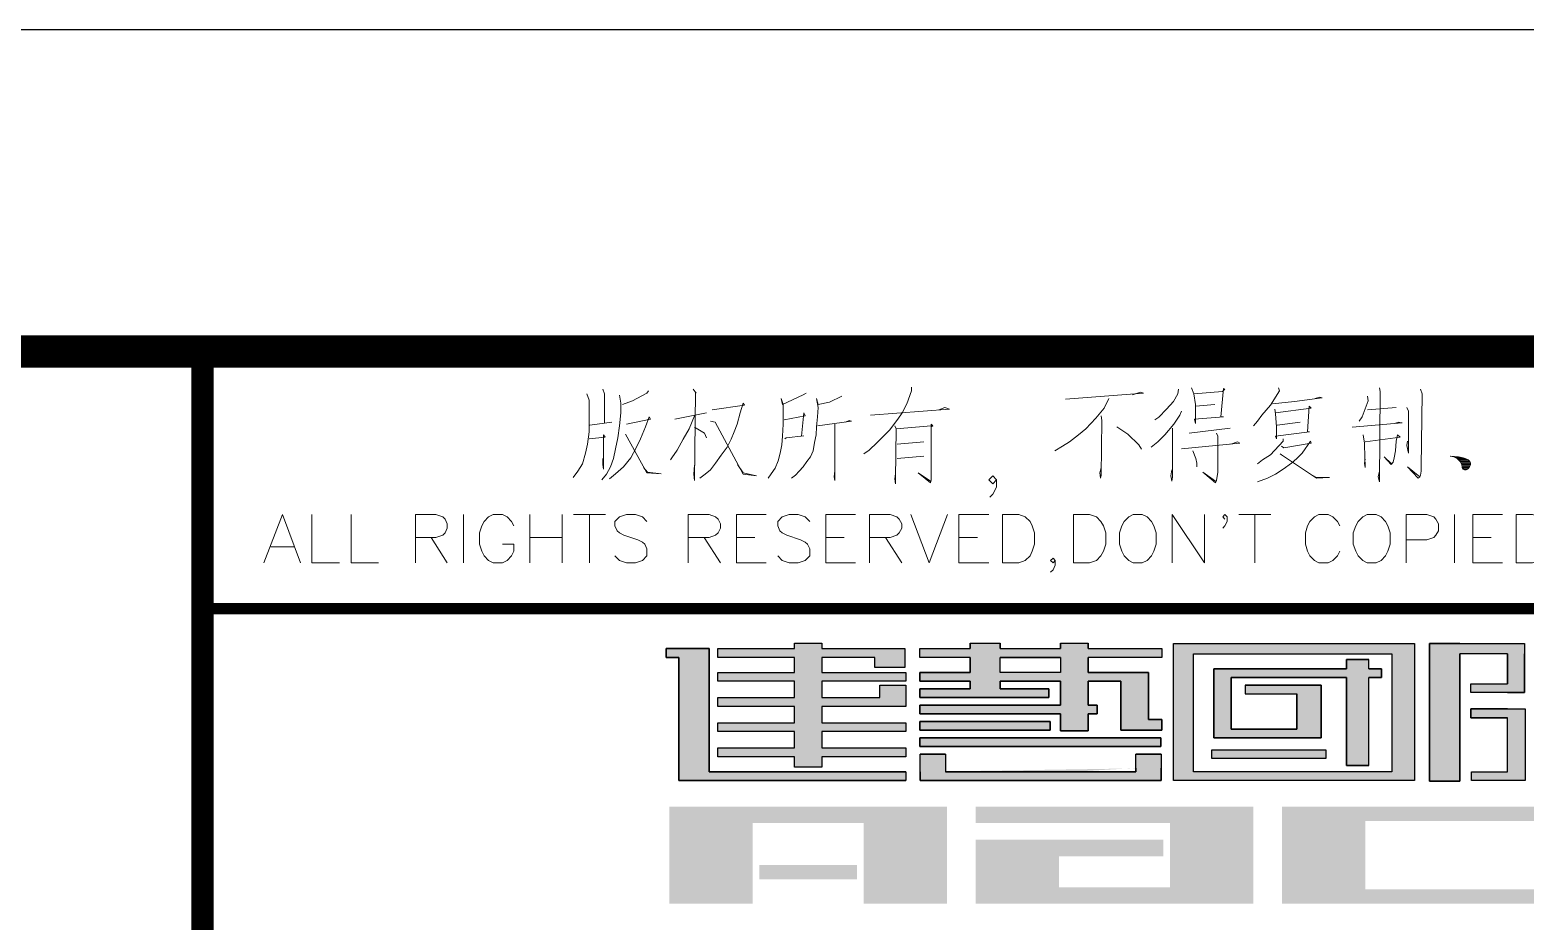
# Model space of a CAD drawing. Extents: x -9422388 to 15610651, y -1992469 to 953794.
# Drawn here: x -2437012 to -2432359, y -323770 to -320998 of the extents above; entities that cross this region are included whole.
import ezdxf

# ---------------------------------------------------------------- set-up
doc = ezdxf.new("R2010")
doc.units = 0
doc.header["$LTSCALE"] = 1000
doc.layers.add('PUB_TITLE', color=4, linetype='Continuous')

# ---------------------------------------------------------------- blocks, each defined once
blk = doc.blocks.new('AACI')
at = {"layer": 'PUB_TITLE'}
for points in [[(1443.5, 3875.6), (1576.3, 3875.6), (1576.3, 3492.7), (2188.4, 3492.7), (2188.4, 3465.4), (1482.6, 3465.4), (1482.6, 3848.2), (1443.5, 3848.2)], [(1443.5, 3875.6), (1576.3, 3875.6), (1576.3, 3492.7), (2188.4, 3492.7), (2188.4, 3465.4), (1482.6, 3465.4), (1482.6, 3848.2), (1443.5, 3848.2)], [(1842, 3801.3), (1842, 3848.2), (1603.7, 3848.2), (1603.7, 3875.6), (1842, 3875.6), (1842, 3892.9), (1927.9, 3892.9), (1927.9, 3875.6), (2185.7, 3875.6), (2185.7, 3848.2), (2185.7, 3817.1), (2092, 3817.1), (2092, 3848.2), (1927.9, 3848.2), (1927.9, 3801.3), (2188.4, 3801.3), (2188.4, 3774), (1927.9, 3774), (1927.9, 3723.2), (2107.6, 3723.2), (2107.6, 3761.7), (2188.4, 3761.7), (2188.4, 3723.2), (2188.4, 3695.9), (1927.9, 3695.9), (1927.9, 3645.1), (2188.4, 3645.1), (2188.4, 3617.7), (1927.9, 3617.7), (1927.9, 3567), (2188.4, 3567), (2188.4, 3539.6), (1927.9, 3539.6), (1927.9, 3507), (1842, 3507), (1842, 3539.6), (1603.7, 3539.6), (1603.7, 3567), (1842, 3567), (1842, 3617.7), (1603.7, 3617.7), (1603.7, 3645.1), (1842, 3645.1), (1842, 3695.9), (1603.7, 3695.9), (1603.7, 3723.2), (1842, 3723.2), (1842, 3774), (1603.7, 3774), (1603.7, 3801.3)], [(1842, 3801.3), (1842, 3848.2), (1603.7, 3848.2), (1603.7, 3875.6), (1842, 3875.6), (1842, 3892.9), (1927.9, 3892.9), (1927.9, 3875.6), (2185.7, 3875.6), (2185.7, 3848.2), (2185.7, 3817.1), (2092, 3817.1), (2092, 3848.2), (1927.9, 3848.2), (1927.9, 3801.3), (2188.4, 3801.3), (2188.4, 3774), (1927.9, 3774), (1927.9, 3723.2), (2107.6, 3723.2), (2107.6, 3761.7), (2188.4, 3761.7), (2188.4, 3723.2), (2188.4, 3695.9), (1927.9, 3695.9), (1927.9, 3645.1), (2188.4, 3645.1), (2188.4, 3617.7), (1927.9, 3617.7), (1927.9, 3567), (2188.4, 3567), (2188.4, 3539.6), (1927.9, 3539.6), (1927.9, 3507), (1842, 3507), (1842, 3539.6), (1603.7, 3539.6), (1603.7, 3567), (1842, 3567), (1842, 3617.7), (1603.7, 3617.7), (1603.7, 3645.1), (1842, 3645.1), (1842, 3695.9), (1603.7, 3695.9), (1603.7, 3723.2), (1842, 3723.2), (1842, 3774), (1603.7, 3774), (1603.7, 3801.3)], [(3946.9, 3766.2), (4060.9, 3766.2), (4060.9, 3859.9), (3912.4, 3859.9), (3912.4, 3463.5), (3818.7, 3463.5), (3818.7, 3891.2), (4113.9, 3891.2), (4113.9, 3738.8), (3946.9, 3738.8)], [(3946.9, 3766.2), (4060.9, 3766.2), (4060.9, 3859.9), (3912.4, 3859.9), (3912.4, 3463.5), (3818.7, 3463.5), (3818.7, 3891.2), (4113.9, 3891.2), (4113.9, 3738.8), (3946.9, 3738.8)], [(3560.2, 3842.4), (3560.2, 3813.1), (3146.8, 3813.1), (3146.8, 3598.2), (3480.8, 3598.2), (3480.8, 3762.3), (3244.4, 3762.3), (3244.4, 3734.9), (3405.6, 3734.9), (3405.6, 3625.5), (3201.5, 3625.5), (3201.5, 3785.7), (3560.2, 3785.7), (3560.2, 3512.3), (3629.4, 3512.3), (3629.4, 3785.7), (3669.5, 3785.7), (3669.5, 3813.1), (3629.4, 3813.1), (3629.4, 3842.4)], [(3560.2, 3842.4), (3560.2, 3813.1), (3146.8, 3813.1), (3146.8, 3598.2), (3480.8, 3598.2), (3480.8, 3762.3), (3244.4, 3762.3), (3244.4, 3734.9), (3405.6, 3734.9), (3405.6, 3625.5), (3201.5, 3625.5), (3201.5, 3785.7), (3560.2, 3785.7), (3560.2, 3512.3), (3629.4, 3512.3), (3629.4, 3785.7), (3669.5, 3785.7), (3669.5, 3813.1), (3629.4, 3813.1), (3629.4, 3842.4)], [(3946.9, 3688.1), (4115.6, 3688.1), (4115.6, 3465.4), (3948.8, 3465.4), (3948.8, 3492.7), (4060.9, 3492.7), (4060.9, 3660.7), (3946.9, 3660.7)], [(3946.9, 3688.1), (4115.6, 3688.1), (4115.6, 3465.4), (3948.8, 3465.4), (3948.8, 3492.7), (4060.9, 3492.7), (4060.9, 3660.7), (3946.9, 3660.7)], [(3496.1, 3561.1), (3496.1, 3533.7), (3141.5, 3533.7), (3141.5, 3561.1)], [(3496.1, 3561.1), (3496.1, 3533.7), (3141.5, 3533.7), (3141.5, 3561.1)]]:
    blk.add_hatch(color=256, dxfattribs=at).paths.add_polyline_path(points)
h = blk.add_hatch(color=256, dxfattribs=at)
h.paths.add_polyline_path([(2388.9, 3892.5), (2482.6, 3892.5), (2482.6, 3875.6), (2670.2, 3875.6), (2670.2, 3893), (2756.1, 3893), (2756.1, 3875.6), (2985.8, 3875.6), (2985.8, 3848.2), (2756.1, 3848.2), (2756.1, 3801.3), (2943.6, 3801.3), (2943.6, 3655.7), (2985.2, 3655.7), (2985.2, 3621.6), (2857.7, 3621.6), (2857.7, 3774), (2756.1, 3774), (2756.1, 3699.8), (2783.8, 3699.8), (2783.8, 3672.4), (2756.1, 3672.4), (2756.1, 3620.3), (2670.2, 3620.3), (2670.2, 3672.4), (2232.6, 3672.4), (2232.6, 3699.8), (2670.2, 3699.8), (2670.2, 3774), (2482.6, 3774), (2482.6, 3750.6), (2633.8, 3750.6), (2633.8, 3723.2), (2232.6, 3723.2), (2232.6, 3750.6), (2388.9, 3750.6), (2388.9, 3774), (2232.6, 3774), (2232.6, 3801.3), (2388.9, 3801.3), (2388.9, 3848.2), (2232.6, 3848.2), (2232.6, 3875.6), (2388.9, 3875.6)])
h.paths.add_polyline_path([(2482.6, 3848.2), (2670.2, 3848.2), (2670.2, 3801.3), (2482.6, 3801.3)], flags=16)
h = blk.add_hatch(color=256, dxfattribs=at)
h.paths.add_polyline_path([(3701.5, 3492.7), (3084.3, 3492.7), (3084.3, 3859.9), (3701.5, 3859.9)], flags=16)
h.paths.add_polyline_path([(3021.7, 3891.2), (3771.8, 3891.2), (3771.8, 3465.4), (3021.7, 3465.4)])
h = blk.add_hatch(color=256, dxfattribs=at)
h.paths.add_polyline_path([(3701.5, 3492.7), (3084.3, 3492.7), (3084.3, 3859.9), (3701.5, 3859.9)], flags=16)
h.paths.add_polyline_path([(3021.7, 3891.2), (3771.8, 3891.2), (3771.8, 3465.4), (3021.7, 3465.4)])
h = blk.add_hatch(color=256, dxfattribs=at)
h.paths.add_polyline_path([(2233.7, 3547.4), (2311.8, 3547.4), (2311.8, 3492.7), (2905, 3492.7), (2905, 3547.4), (2983.2, 3547.4), (2983.2, 3465.4), (2233.7, 3465.4)])
h.paths.add_polyline_path([(2232.6, 3598.2), (2982.1, 3598.2), (2982.1, 3570.9), (2232.6, 3570.9)])
h.paths.add_polyline_path([(2232.6, 3649), (2638.3, 3649), (2638.3, 3621.6), (2232.6, 3621.6)])
h = blk.add_hatch(color=256, dxfattribs=at)
h.paths.add_polyline_path([(2233.7, 3547.4), (2311.8, 3547.4), (2311.8, 3492.7), (2905, 3492.7), (2905, 3547.4), (2983.2, 3547.4), (2983.2, 3465.4), (2233.7, 3465.4)])
h.paths.add_polyline_path([(2232.6, 3598.2), (2982.1, 3598.2), (2982.1, 3570.9), (2232.6, 3570.9)])
h.paths.add_polyline_path([(2232.6, 3649), (2638.3, 3649), (2638.3, 3621.6), (2232.6, 3621.6)])
h = blk.add_hatch(color=256, dxfattribs=at)
h.paths.add_polyline_path([(2311.8, 3547.4), (2233.7, 3547.4), (2233.7, 3465.4), (2983.2, 3465.4), (2983.2, 3547.4), (2905, 3547.4), (2905, 3492.7), (2311.8, 3492.7)])
h.paths.add_polyline_path([(2983.2, 3465.4), (2233.7, 3465.4)], flags=16)
h.paths.add_polyline_path([(2311.8, 3492.7), (2905, 3492.7)], flags=16)
h.paths.add_polyline_path([(2311.8, 3492.7), (2896.7, 3492.7)], flags=16)
h.paths.add_polyline_path([(2311.8, 3504.4), (2311.8, 3492.7)], flags=16)
h.paths.add_polyline_path([(2233.7, 3465.4), (2233.7, 3504.4)], flags=16)
h.paths.add_polyline_path([(2974.9, 3465.4), (2233.7, 3465.4)], flags=16)
edge = h.paths.add_edge_path(flags=17)
edge.add_line((2905, 3504.4), (2905, 3492.7))
edge.add_line((2983.2, 3465.4), (2983.2, 3504.4))
edge.add_line((2233.7, 3492.7), (2233.7, 3465.4))
h = blk.add_hatch(color=256, dxfattribs=at)
h.paths.add_polyline_path([(2405.9, 3281.5), (2405.9, 3082.1), (3269.9, 3082.1), (3269.9, 3384.5), (2405.9, 3384.5), (2405.9, 3333.2), (3010.7, 3333.2), (3010.7, 3133.5), (2665.1, 3133.5), (2665.1, 3230.2), (2989.7, 3230.2), (2989.7, 3281.5)])
h.paths.add_polyline_path([(1732.8, 3203.1), (2036.5, 3203.1), (2036.5, 3157.7), (1732.8, 3157.7)], flags=17)
h.paths.add_polyline_path([(1711.8, 3333.2), (2057.4, 3333.2), (2057.4, 3082.1), (2316.6, 3082.1), (2316.6, 3384.5), (1452.6, 3384.5), (1452.6, 3082.1), (1711.8, 3082.1)])
h.paths.add_polyline_path([(4312.5, 3082.1), (4312.5, 3384.5), (4571.7, 3384.5), (4571.7, 3082.1)])
h.paths.add_polyline_path([(4223.2, 3082.1), (4223.2, 3127.5), (3618.4, 3127.5), (3618.4, 3339.2), (4223.2, 3339.2), (4223.2, 3384.5), (3359.2, 3384.5), (3359.2, 3082.1)])
edge = h.paths.add_edge_path()
edge.add_line((2405.9, 3082.1), (2571, 3082.1))
for p, q in [((1576.3, 3875.6), (1443.5, 3875.6)), ((1443.5, 3875.6), (1443.5, 3848.2)), ((1443.5, 3875.6), (1576.3, 3875.6)), ((1443.5, 3848.2), (1443.5, 3875.6)), ((1576.3, 3875.6), (1443.5, 3875.6)), ((1443.5, 3875.6), (1443.5, 3848.2)), ((1443.5, 3875.6), (1576.3, 3875.6)), ((1443.5, 3848.2), (1443.5, 3875.6)), ((1576.3, 3492.7), (1576.3, 3875.6)), ((1576.3, 3875.6), (1576.3, 3492.7)), ((1576.3, 3492.7), (1576.3, 3875.6)), ((1576.3, 3875.6), (1576.3, 3492.7)), ((1603.7, 3848.2), (1603.7, 3875.6)), ((1603.7, 3875.6), (1842, 3875.6)), ((1603.7, 3848.2), (1603.7, 3875.6)), ((1603.7, 3875.6), (1842, 3875.6)), ((1842, 3875.6), (1842, 3892.9)), ((1842, 3892.9), (1927.9, 3892.9)), ((1842, 3875.6), (1842, 3892.9)), ((1842, 3892.9), (1927.9, 3892.9)), ((1927.9, 3892.9), (1927.9, 3875.6)), ((1927.9, 3892.9), (1927.9, 3875.6)), ((1927.9, 3875.6), (2185.7, 3875.6)), ((1927.9, 3875.6), (2185.7, 3875.6)), ((2185.7, 3875.6), (2185.7, 3848.2)), ((2185.7, 3875.6), (2185.7, 3848.2)), ((2232.6, 3848.2), (2232.6, 3875.6)), ((2232.6, 3848.2), (2232.6, 3875.6)), ((2232.6, 3848.2), (2232.6, 3875.6)), ((2232.6, 3875.6), (2388.9, 3875.6)), ((2232.6, 3848.2), (2232.6, 3875.6)), ((2388.9, 3892.5), (2388.9, 3875.6)), ((2388.9, 3892.5), (2482.6, 3892.5)), ((2392.8, 3892.5), (2482.6, 3892.5)), ((2482.6, 3875.6), (2482.6, 3892.5)), ((2482.6, 3875.6), (2670.2, 3875.6)), ((2510, 3875.6), (2670.2, 3875.6)), ((2670.2, 3893), (2670.2, 3875.6)), ((2670.2, 3893), (2756.1, 3893)), ((2756.1, 3875.6), (2756.1, 3893)), ((2756.1, 3875.6), (2985.8, 3875.6)), ((2807.6, 3875.6), (2985.8, 3875.6)), ((2807.6, 3875.6), (2985.8, 3875.6)), ((2807.6, 3875.6), (2985.8, 3875.6)), ((2985.8, 3875.6), (2985.8, 3848.2)), ((2985.8, 3875.6), (2985.8, 3848.2)), ((2985.8, 3875.6), (2985.8, 3848.2)), ((2985.8, 3875.6), (2985.8, 3848.2)), ((3021.7, 3891.2), (3771.8, 3891.2)), ((3021.7, 3465.4), (3021.7, 3891.2)), ((3021.7, 3891.2), (3771.8, 3891.2)), ((3021.7, 3465.4), (3021.7, 3891.2)), ((3771.8, 3891.2), (3771.8, 3465.4)), ((3771.8, 3891.2), (3771.8, 3465.4)), ((3912.4, 3891.2), (3818.7, 3891.2)), ((3818.7, 3891.2), (3818.7, 3463.5)), ((3912.4, 3891.2), (3818.7, 3891.2)), ((3818.7, 3891.2), (3818.7, 3463.5)), ((3818.7, 3463.5), (3818.7, 3891.2)), ((3818.7, 3891.2), (4113.9, 3891.2)), ((3912.4, 3891.2), (3818.7, 3891.2)), ((3818.7, 3891.2), (3818.7, 3463.5)), ((3912.4, 3891.2), (3818.7, 3891.2)), ((3818.7, 3891.2), (3818.7, 3463.5)), ((3818.7, 3463.5), (3818.7, 3891.2)), ((3818.7, 3891.2), (4113.9, 3891.2)), ((3912.4, 3891.2), (4113.9, 3891.2)), ((3912.4, 3891.2), (4113.9, 3891.2)), ((3912.4, 3891.2), (4113.9, 3891.2)), ((3912.4, 3891.2), (4113.9, 3891.2)), ((4113.9, 3891.2), (4113.9, 3859.9)), ((4113.9, 3891.2), (4113.9, 3859.9)), ((4113.9, 3891.2), (4113.9, 3738.8)), ((4113.9, 3891.2), (4113.9, 3859.9)), ((4113.9, 3891.2), (4113.9, 3859.9)), ((4113.9, 3891.2), (4113.9, 3738.8)), ((1443.5, 3848.2), (1482.6, 3848.2)), ((1482.6, 3848.2), (1443.5, 3848.2)), ((1443.5, 3848.2), (1482.6, 3848.2)), ((1482.6, 3848.2), (1443.5, 3848.2)), ((1482.6, 3848.2), (1482.6, 3465.4)), ((1482.6, 3465.4), (1482.6, 3848.2)), ((1482.6, 3848.2), (1482.6, 3465.4)), ((1482.6, 3465.4), (1482.6, 3848.2)), ((1842, 3848.2), (1603.7, 3848.2)), ((1842, 3848.2), (1603.7, 3848.2)), ((1842, 3801.3), (1842, 3848.2)), ((1842, 3801.3), (1842, 3848.2)), ((2092, 3848.2), (1927.9, 3848.2)), ((1927.9, 3848.2), (1927.9, 3801.3)), ((2092, 3848.2), (1927.9, 3848.2)), ((1927.9, 3848.2), (1927.9, 3801.3)), ((2092, 3817.1), (2092, 3848.2)), ((2092, 3817.1), (2092, 3848.2)), ((2185.7, 3817.1), (2092, 3817.1)), ((2185.7, 3817.1), (2092, 3817.1)), ((2185.7, 3848.2), (2185.7, 3817.1)), ((2185.7, 3848.2), (2185.7, 3817.1)), ((2388.9, 3848.2), (2232.6, 3848.2)), ((2388.9, 3848.2), (2232.6, 3848.2)), ((2388.9, 3848.2), (2388.9, 3801.3)), ((2388.9, 3826.3), (2388.9, 3801.3)), ((2482.6, 3801.3), (2482.6, 3848.2)), ((2670.2, 3848.2), (2482.6, 3848.2)), ((2482.6, 3801.3), (2482.6, 3826.3)), ((2670.2, 3848.2), (2670.2, 3801.3)), ((2756.1, 3801.3), (2756.1, 3848.2)), ((2985.8, 3848.2), (2756.1, 3848.2)), ((2756.1, 3801.3), (2756.1, 3826.6)), ((2985.8, 3848.2), (2807.6, 3848.2)), ((2985.8, 3848.2), (2807.6, 3848.2)), ((2985.8, 3848.2), (2807.6, 3848.2)), ((3084.3, 3492.7), (3084.3, 3859.9)), ((3084.3, 3859.9), (3701.5, 3859.9)), ((3084.3, 3492.7), (3084.3, 3859.9)), ((3084.3, 3859.9), (3701.5, 3859.9)), ((3560.2, 3813.1), (3560.2, 3842.4)), ((3560.2, 3842.4), (3629.4, 3842.4)), ((3560.2, 3842.4), (3560.2, 3813.1)), ((3629.4, 3842.4), (3560.2, 3842.4)), ((3560.2, 3813.1), (3560.2, 3842.4)), ((3560.2, 3842.4), (3629.4, 3842.4)), ((3560.2, 3842.4), (3560.2, 3813.1)), ((3629.4, 3842.4), (3560.2, 3842.4)), ((3629.4, 3813.1), (3629.4, 3842.4)), ((3629.4, 3813.1), (3629.4, 3842.4)), ((3629.4, 3813.1), (3629.4, 3842.4)), ((3629.4, 3813.1), (3629.4, 3842.4)), ((3701.5, 3859.9), (3701.5, 3492.7)), ((3701.5, 3859.9), (3701.5, 3492.7)), ((3912.4, 3463.5), (3912.4, 3859.9)), ((4060.9, 3859.9), (3912.4, 3859.9)), ((3912.4, 3463.5), (3912.4, 3859.9)), ((4060.9, 3859.9), (3912.4, 3859.9)), ((4060.9, 3859.9), (3912.4, 3859.9)), ((3912.4, 3859.9), (3912.4, 3463.5)), ((3912.4, 3463.5), (3912.4, 3859.9)), ((4060.9, 3859.9), (3912.4, 3859.9)), ((3912.4, 3463.5), (3912.4, 3859.9)), ((4060.9, 3859.9), (3912.4, 3859.9)), ((4060.9, 3859.9), (3912.4, 3859.9)), ((3912.4, 3859.9), (3912.4, 3463.5)), ((4060.9, 3859.9), (4060.9, 3766.2)), ((4060.9, 3859.9), (4060.9, 3766.2)), ((4060.9, 3766.2), (4060.9, 3859.9)), ((4060.9, 3859.9), (4060.9, 3766.2)), ((4060.9, 3859.9), (4060.9, 3766.2)), ((4060.9, 3766.2), (4060.9, 3859.9)), ((4113.9, 3738.8), (4113.9, 3859.9)), ((4113.9, 3738.8), (4113.9, 3859.9)), ((4113.9, 3738.8), (4113.9, 3859.9)), ((4113.9, 3738.8), (4113.9, 3859.9)), ((1603.7, 3774), (1603.7, 3801.3)), ((1603.7, 3801.3), (1842, 3801.3)), ((1603.7, 3774), (1603.7, 3801.3)), ((1603.7, 3801.3), (1842, 3801.3)), ((1842, 3774), (1603.7, 3774)), ((1842, 3774), (1603.7, 3774)), ((1842, 3723.2), (1842, 3774)), ((1842, 3723.2), (1842, 3774)), ((1927.9, 3801.3), (2188.4, 3801.3)), ((1927.9, 3801.3), (2188.4, 3801.3)), ((2188.4, 3774), (1927.9, 3774)), ((1927.9, 3774), (1927.9, 3723.2)), ((2188.4, 3774), (1927.9, 3774)), ((1927.9, 3774), (1927.9, 3723.2)), ((2188.4, 3801.3), (2188.4, 3774)), ((2188.4, 3801.3), (2188.4, 3774)), ((2388.9, 3801.3), (2232.6, 3801.3)), ((2232.6, 3801.3), (2232.6, 3774)), ((2388.9, 3801.3), (2232.6, 3801.3)), ((2232.6, 3801.3), (2232.6, 3774)), ((2232.6, 3774), (2388.9, 3774)), ((2232.6, 3774), (2388.9, 3774)), ((2388.9, 3774), (2388.9, 3750.6)), ((2388.9, 3774), (2388.9, 3750.6)), ((2670.2, 3801.3), (2482.6, 3801.3)), ((2670.2, 3801.3), (2482.6, 3801.3)), ((2482.6, 3750.6), (2482.6, 3774)), ((2482.6, 3774), (2670.2, 3774)), ((2482.6, 3750.6), (2482.6, 3774)), ((2482.6, 3774), (2670.2, 3774)), ((2670.2, 3774), (2670.2, 3699.8)), ((2670.2, 3774), (2670.2, 3699.8)), ((2943.6, 3801.3), (2756.1, 3801.3)), ((2943.6, 3801.3), (2756.1, 3801.3)), ((2756.1, 3699.8), (2756.1, 3774)), ((2756.1, 3774), (2857.7, 3774)), ((2756.1, 3699.8), (2756.1, 3774)), ((2756.1, 3774), (2857.7, 3774)), ((2857.7, 3774), (2857.7, 3621.6)), ((2857.7, 3774), (2857.7, 3621.6)), ((2943.6, 3655.7), (2943.6, 3801.3)), ((2943.6, 3655.7), (2943.6, 3801.3)), ((3146.8, 3598.2), (3146.8, 3813.1)), ((3146.8, 3813.1), (3560.2, 3813.1)), ((3560.2, 3813.1), (3146.8, 3813.1)), ((3146.8, 3813.1), (3146.8, 3598.2)), ((3146.8, 3598.2), (3146.8, 3813.1)), ((3146.8, 3813.1), (3560.2, 3813.1)), ((3560.2, 3813.1), (3146.8, 3813.1)), ((3146.8, 3813.1), (3146.8, 3598.2)), ((3560.2, 3785.7), (3201.5, 3785.7)), ((3201.5, 3785.7), (3201.5, 3625.5)), ((3201.5, 3625.5), (3201.5, 3785.7)), ((3201.5, 3785.7), (3560.2, 3785.7)), ((3560.2, 3785.7), (3201.5, 3785.7)), ((3201.5, 3785.7), (3201.5, 3625.5)), ((3201.5, 3625.5), (3201.5, 3785.7)), ((3201.5, 3785.7), (3560.2, 3785.7)), ((3560.2, 3512.3), (3560.2, 3785.7)), ((3560.2, 3785.7), (3560.2, 3512.3)), ((3560.2, 3512.3), (3560.2, 3785.7)), ((3560.2, 3785.7), (3560.2, 3512.3)), ((3629.4, 3813.1), (3669.5, 3813.1)), ((3669.5, 3813.1), (3629.4, 3813.1)), ((3629.4, 3813.1), (3669.5, 3813.1)), ((3669.5, 3813.1), (3629.4, 3813.1)), ((3629.4, 3512.3), (3629.4, 3785.7)), ((3669.5, 3785.7), (3629.4, 3785.7)), ((3629.4, 3512.3), (3629.4, 3785.7)), ((3629.4, 3785.7), (3669.5, 3785.7)), ((3629.4, 3512.3), (3629.4, 3785.7)), ((3669.5, 3785.7), (3629.4, 3785.7)), ((3629.4, 3512.3), (3629.4, 3785.7)), ((3629.4, 3785.7), (3669.5, 3785.7)), ((3669.5, 3813.1), (3669.5, 3785.7)), ((3669.5, 3785.7), (3669.5, 3813.1)), ((3669.5, 3813.1), (3669.5, 3785.7)), ((3669.5, 3785.7), (3669.5, 3813.1)), ((1603.7, 3695.9), (1603.7, 3723.2)), ((1603.7, 3723.2), (1842, 3723.2)), ((1603.7, 3695.9), (1603.7, 3723.2)), ((1603.7, 3723.2), (1842, 3723.2)), ((1927.9, 3723.2), (2107.6, 3723.2)), ((1927.9, 3723.2), (2107.6, 3723.2)), ((2107.6, 3723.2), (2107.6, 3761.7)), ((2107.6, 3761.7), (2188.4, 3761.7)), ((2107.6, 3723.2), (2107.6, 3761.7)), ((2107.6, 3761.7), (2188.4, 3761.7)), ((2188.4, 3761.7), (2188.4, 3723.2)), ((2188.4, 3761.7), (2188.4, 3723.2)), ((2188.4, 3723.2), (2188.4, 3695.9)), ((2188.4, 3723.2), (2188.4, 3695.9)), ((2388.9, 3750.6), (2232.6, 3750.6)), ((2232.6, 3750.6), (2232.6, 3723.2)), ((2388.9, 3750.6), (2232.6, 3750.6)), ((2232.6, 3750.6), (2232.6, 3723.2)), ((2232.6, 3723.2), (2633.8, 3723.2)), ((2232.6, 3723.2), (2633.8, 3723.2)), ((2633.8, 3750.6), (2482.6, 3750.6)), ((2633.8, 3750.6), (2482.6, 3750.6)), ((2633.8, 3723.2), (2633.8, 3750.6)), ((2633.8, 3723.2), (2633.8, 3750.6)), ((3244.4, 3762.3), (3244.4, 3734.9)), ((3244.4, 3762.3), (3480.8, 3762.3)), ((3480.8, 3762.3), (3244.4, 3762.3)), ((3244.4, 3762.3), (3244.4, 3734.9)), ((3244.4, 3762.3), (3244.4, 3734.9)), ((3244.4, 3762.3), (3480.8, 3762.3)), ((3480.8, 3762.3), (3244.4, 3762.3)), ((3244.4, 3762.3), (3244.4, 3734.9)), ((3244.4, 3734.9), (3405.6, 3734.9)), ((3244.4, 3734.9), (3405.6, 3734.9)), ((3244.4, 3734.9), (3405.6, 3734.9)), ((3244.4, 3734.9), (3405.6, 3734.9)), ((3405.6, 3625.5), (3405.6, 3734.9)), ((3405.6, 3734.9), (3405.6, 3625.5)), ((3405.6, 3625.5), (3405.6, 3734.9)), ((3405.6, 3734.9), (3405.6, 3625.5)), ((3480.8, 3762.3), (3480.8, 3598.2)), ((3480.8, 3598.2), (3480.8, 3762.3)), ((3480.8, 3762.3), (3480.8, 3598.2)), ((3480.8, 3598.2), (3480.8, 3762.3)), ((3946.9, 3738.8), (3946.9, 3766.2)), ((3946.9, 3766.2), (4060.9, 3766.2)), ((3946.9, 3738.8), (3946.9, 3766.2)), ((3946.9, 3766.2), (4060.9, 3766.2)), ((3946.9, 3766.2), (4060.9, 3766.2)), ((3946.9, 3738.8), (3946.9, 3766.2)), ((3946.9, 3738.8), (3946.9, 3766.2)), ((3946.9, 3766.2), (4060.9, 3766.2)), ((3946.9, 3738.8), (3946.9, 3766.2)), ((3946.9, 3766.2), (4060.9, 3766.2)), ((3946.9, 3766.2), (4060.9, 3766.2)), ((3946.9, 3738.8), (3946.9, 3766.2)), ((4060.9, 3738.8), (3946.9, 3738.8)), ((4060.9, 3738.8), (3946.9, 3738.8)), ((4113.9, 3738.8), (3946.9, 3738.8)), ((4060.9, 3738.8), (3946.9, 3738.8)), ((4060.9, 3738.8), (3946.9, 3738.8)), ((4113.9, 3738.8), (3946.9, 3738.8)), ((4060.9, 3738.8), (4113.9, 3738.8)), ((4060.9, 3738.8), (4113.9, 3738.8)), ((4060.9, 3738.8), (4113.9, 3738.8)), ((4060.9, 3738.8), (4113.9, 3738.8)), ((1842, 3695.9), (1603.7, 3695.9)), ((1842, 3695.9), (1603.7, 3695.9)), ((1842, 3645.1), (1842, 3695.9)), ((1842, 3645.1), (1842, 3695.9)), ((2188.4, 3695.9), (1927.9, 3695.9)), ((1927.9, 3695.9), (1927.9, 3645.1)), ((2188.4, 3695.9), (1927.9, 3695.9)), ((1927.9, 3695.9), (1927.9, 3645.1)), ((2670.2, 3699.8), (2232.6, 3699.8)), ((2232.6, 3699.8), (2232.6, 3672.4)), ((2670.2, 3699.8), (2232.6, 3699.8)), ((2232.6, 3699.8), (2232.6, 3672.4)), ((2783.8, 3699.8), (2756.1, 3699.8)), ((2783.8, 3699.8), (2756.1, 3699.8)), ((2783.8, 3672.4), (2783.8, 3699.8)), ((2783.8, 3672.4), (2783.8, 3699.8)), ((4060.9, 3688.1), (3946.9, 3688.1)), ((3946.9, 3688.1), (3946.9, 3660.7)), ((4060.9, 3688.1), (3946.9, 3688.1)), ((3946.9, 3688.1), (3946.9, 3660.7)), ((3946.9, 3688.1), (4115.6, 3688.1)), ((3946.9, 3660.7), (3946.9, 3688.1)), ((4060.9, 3688.1), (3946.9, 3688.1)), ((3946.9, 3688.1), (3946.9, 3660.7)), ((4060.9, 3688.1), (3946.9, 3688.1)), ((3946.9, 3688.1), (3946.9, 3660.7)), ((3946.9, 3688.1), (4115.6, 3688.1)), ((3946.9, 3660.7), (3946.9, 3688.1)), ((4060.9, 3688.1), (4115.6, 3688.1)), ((4060.9, 3688.1), (4115.6, 3688.1)), ((4060.9, 3688.1), (4115.6, 3688.1)), ((4060.9, 3688.1), (4115.6, 3688.1)), ((4115.6, 3688.1), (4115.6, 3492.7)), ((4115.6, 3688.1), (4115.6, 3492.7)), ((4115.6, 3688.1), (4115.6, 3465.4)), ((4115.6, 3688.1), (4115.6, 3492.7)), ((4115.6, 3688.1), (4115.6, 3492.7)), ((4115.6, 3688.1), (4115.6, 3465.4)), ((1603.7, 3617.7), (1603.7, 3645.1)), ((1603.7, 3645.1), (1842, 3645.1)), ((1603.7, 3617.7), (1603.7, 3645.1)), ((1603.7, 3645.1), (1842, 3645.1)), ((1927.9, 3645.1), (2188.4, 3645.1)), ((1927.9, 3645.1), (2188.4, 3645.1)), ((2188.4, 3645.1), (2188.4, 3617.7)), ((2188.4, 3645.1), (2188.4, 3617.7)), ((2232.6, 3672.4), (2670.2, 3672.4)), ((2232.6, 3672.4), (2670.2, 3672.4)), ((2638.3, 3649), (2232.6, 3649)), ((2232.6, 3649), (2232.6, 3621.6)), ((2638.3, 3649), (2232.6, 3649)), ((2232.6, 3649), (2232.6, 3621.6)), ((2638.3, 3621.6), (2638.3, 3649)), ((2638.3, 3621.6), (2638.3, 3649)), ((2670.2, 3672.4), (2670.2, 3620.3)), ((2670.2, 3672.4), (2670.2, 3620.3)), ((2756.1, 3620.3), (2756.1, 3672.4)), ((2756.1, 3672.4), (2783.8, 3672.4)), ((2756.1, 3620.3), (2756.1, 3672.4)), ((2756.1, 3672.4), (2783.8, 3672.4)), ((2985.2, 3655.7), (2943.6, 3655.7)), ((2985.2, 3655.7), (2943.6, 3655.7)), ((2985.2, 3621.6), (2985.2, 3655.7)), ((2985.2, 3621.6), (2985.2, 3655.7)), ((3946.9, 3660.7), (4060.9, 3660.7)), ((3946.9, 3660.7), (4060.9, 3660.7)), ((4060.9, 3660.7), (3946.9, 3660.7)), ((3946.9, 3660.7), (4060.9, 3660.7)), ((3946.9, 3660.7), (4060.9, 3660.7)), ((4060.9, 3660.7), (3946.9, 3660.7)), ((4060.9, 3492.7), (4060.9, 3660.7)), ((4060.9, 3492.7), (4060.9, 3660.7)), ((4060.9, 3492.7), (4060.9, 3660.7)), ((4060.9, 3492.7), (4060.9, 3660.7)), ((4060.9, 3492.7), (4060.9, 3660.7)), ((4060.9, 3492.7), (4060.9, 3660.7)), ((1842, 3617.7), (1603.7, 3617.7)), ((1842, 3617.7), (1603.7, 3617.7)), ((1842, 3567), (1842, 3617.7)), ((1842, 3567), (1842, 3617.7)), ((2188.4, 3617.7), (1927.9, 3617.7)), ((1927.9, 3617.7), (1927.9, 3567)), ((2188.4, 3617.7), (1927.9, 3617.7)), ((1927.9, 3617.7), (1927.9, 3567)), ((2232.6, 3621.6), (2638.3, 3621.6)), ((2232.6, 3621.6), (2638.3, 3621.6)), ((2982.1, 3598.2), (2232.6, 3598.2)), ((2232.6, 3598.2), (2232.6, 3570.9)), ((2982.1, 3598.2), (2232.6, 3598.2)), ((2232.6, 3598.2), (2232.6, 3570.9)), ((2670.2, 3620.3), (2756.1, 3620.3)), ((2670.2, 3620.3), (2756.1, 3620.3)), ((2857.7, 3621.6), (2950.1, 3621.6)), ((2857.7, 3621.6), (2950.1, 3621.6)), ((2950.1, 3621.6), (2985.2, 3621.6)), ((2950.1, 3621.6), (2985.2, 3621.6)), ((2982.1, 3570.9), (2982.1, 3598.2)), ((2982.1, 3570.9), (2982.1, 3598.2)), ((3480.8, 3598.2), (3146.8, 3598.2)), ((3146.8, 3598.2), (3480.8, 3598.2)), ((3480.8, 3598.2), (3146.8, 3598.2)), ((3146.8, 3598.2), (3480.8, 3598.2)), ((3201.5, 3625.5), (3405.6, 3625.5)), ((3405.6, 3625.5), (3201.5, 3625.5)), ((3201.5, 3625.5), (3405.6, 3625.5)), ((3405.6, 3625.5), (3201.5, 3625.5)), ((1603.7, 3539.6), (1603.7, 3567)), ((1603.7, 3567), (1842, 3567)), ((1603.7, 3539.6), (1603.7, 3567)), ((1603.7, 3567), (1842, 3567)), ((1842, 3539.6), (1603.7, 3539.6)), ((1842, 3539.6), (1603.7, 3539.6)), ((1842, 3507), (1842, 3539.6)), ((1842, 3507), (1842, 3539.6)), ((1927.9, 3567), (2188.4, 3567)), ((1927.9, 3567), (2188.4, 3567)), ((2188.4, 3539.6), (1927.9, 3539.6)), ((1927.9, 3539.6), (1927.9, 3507)), ((2188.4, 3539.6), (1927.9, 3539.6)), ((1927.9, 3539.6), (1927.9, 3507)), ((2188.4, 3567), (2188.4, 3539.6)), ((2188.4, 3567), (2188.4, 3539.6)), ((2232.6, 3570.9), (2982.1, 3570.9)), ((2232.6, 3570.9), (2982.1, 3570.9)), ((2233.7, 3465.4), (2233.7, 3547.4)), ((2311.8, 3547.4), (2233.7, 3547.4)), ((2233.7, 3465.4), (2233.7, 3547.4)), ((2311.8, 3547.4), (2233.7, 3547.4)), ((2311.8, 3547.4), (2311.8, 3492.7)), ((2311.8, 3547.4), (2311.8, 3492.7)), ((2983.2, 3547.4), (2905, 3547.4)), ((2905, 3492.7), (2905, 3547.4)), ((2983.2, 3547.4), (2905, 3547.4)), ((2905, 3492.7), (2905, 3547.4)), ((2983.2, 3547.4), (2983.2, 3465.4)), ((2983.2, 3547.4), (2983.2, 3465.4)), ((3141.5, 3533.7), (3141.5, 3561.1)), ((3141.5, 3561.1), (3496.1, 3561.1)), ((3141.5, 3533.7), (3141.5, 3561.1)), ((3141.5, 3561.1), (3496.1, 3561.1)), ((3496.1, 3561.1), (3496.1, 3533.7)), ((3496.1, 3561.1), (3496.1, 3533.7)), ((2188.4, 3492.7), (1576.3, 3492.7)), ((1576.3, 3492.7), (2188.4, 3492.7)), ((2188.4, 3492.7), (1576.3, 3492.7)), ((1576.3, 3492.7), (2188.4, 3492.7)), ((1927.9, 3507), (1842, 3507)), ((1927.9, 3507), (1842, 3507)), ((2188.4, 3492.7), (2188.4, 3465.4)), ((2188.4, 3492.7), (2188.4, 3465.4)), ((2188.4, 3492.7), (2188.4, 3465.4)), ((2188.4, 3492.7), (2188.4, 3465.4)), ((2233.7, 3465.4), (2233.7, 3504.4)), ((2233.7, 3465.4), (2233.7, 3504.4)), ((2233.7, 3465.4), (2233.7, 3504.4)), ((2233.7, 3465.4), (2233.7, 3504.4)), ((2233.7, 3492.7), (2233.7, 3465.4)), ((2233.7, 3492.7), (2233.7, 3465.4)), ((2311.8, 3504.4), (2311.8, 3492.7)), ((2311.8, 3504.4), (2311.8, 3492.7)), ((2311.8, 3504.4), (2311.8, 3492.7)), ((2311.8, 3504.4), (2311.8, 3492.7)), ((2311.8, 3492.7), (2896.7, 3492.7)), ((2311.8, 3492.7), (2896.7, 3492.7)), ((2905, 3492.7), (2311.8, 3492.7)), ((2311.8, 3492.7), (2905, 3492.7)), ((2311.8, 3492.7), (2896.7, 3492.7)), ((2311.8, 3492.7), (2896.7, 3492.7)), ((2905, 3492.7), (2311.8, 3492.7)), ((2311.8, 3492.7), (2905, 3492.7)), ((2905, 3504.4), (2905, 3492.7)), ((2905, 3504.4), (2905, 3492.7)), ((2983.2, 3465.4), (2983.2, 3504.4)), ((2983.2, 3465.4), (2983.2, 3504.4)), ((3701.5, 3492.7), (3084.3, 3492.7)), ((3701.5, 3492.7), (3084.3, 3492.7)), ((3496.1, 3533.7), (3141.5, 3533.7)), ((3496.1, 3533.7), (3141.5, 3533.7)), ((3629.4, 3512.3), (3560.2, 3512.3)), ((3560.2, 3512.3), (3629.4, 3512.3)), ((3629.4, 3512.3), (3560.2, 3512.3)), ((3560.2, 3512.3), (3629.4, 3512.3)), ((3948.8, 3465.4), (3948.8, 3492.7)), ((3948.8, 3492.7), (4060.9, 3492.7)), ((3948.8, 3465.4), (3948.8, 3492.7)), ((3948.8, 3492.7), (4060.9, 3492.7)), ((3948.8, 3465.4), (3948.8, 3492.7)), ((3948.8, 3492.7), (4060.9, 3492.7)), ((3948.8, 3465.4), (3948.8, 3492.7)), ((3948.8, 3492.7), (4060.9, 3492.7)), ((3948.8, 3465.4), (3948.8, 3492.7)), ((3948.8, 3492.7), (4060.9, 3492.7)), ((3948.8, 3465.4), (3948.8, 3492.7)), ((3948.8, 3492.7), (4060.9, 3492.7)), ((4115.6, 3492.7), (4115.6, 3465.4)), ((4115.6, 3492.7), (4115.6, 3465.4)), ((4115.6, 3492.7), (4115.6, 3465.4)), ((4115.6, 3492.7), (4115.6, 3465.4)), ((1482.6, 3465.4), (2188.4, 3465.4)), ((2188.4, 3465.4), (1482.6, 3465.4)), ((1482.6, 3465.4), (2188.4, 3465.4)), ((2188.4, 3465.4), (1482.6, 3465.4)), ((2974.9, 3465.4), (2233.7, 3465.4)), ((2974.9, 3465.4), (2233.7, 3465.4)), ((2233.7, 3465.4), (2983.2, 3465.4)), ((2983.2, 3465.4), (2233.7, 3465.4)), ((2974.9, 3465.4), (2233.7, 3465.4)), ((2974.9, 3465.4), (2233.7, 3465.4)), ((2233.7, 3465.4), (2983.2, 3465.4)), ((2983.2, 3465.4), (2233.7, 3465.4)), ((3771.8, 3465.4), (3021.7, 3465.4)), ((3771.8, 3465.4), (3021.7, 3465.4)), ((3818.7, 3463.5), (3912.4, 3463.5)), ((3818.7, 3463.5), (3912.4, 3463.5)), ((3912.4, 3463.5), (3818.7, 3463.5)), ((3818.7, 3463.5), (3912.4, 3463.5)), ((3818.7, 3463.5), (3912.4, 3463.5)), ((3912.4, 3463.5), (3818.7, 3463.5)), ((4115.6, 3465.4), (3948.8, 3465.4)), ((4115.6, 3465.4), (3948.8, 3465.4)), ((4115.6, 3465.4), (3948.8, 3465.4)), ((4115.6, 3465.4), (3948.8, 3465.4)), ((4115.6, 3465.4), (3948.8, 3465.4)), ((4115.6, 3465.4), (3948.8, 3465.4))]:
    blk.add_line(p, q, dxfattribs=at)
for points in [[(0, 4000), (6000, 4000), (6000, 0), (0, 0)], [(2388.9, 3892.5), (2482.6, 3892.5), (2482.6, 3875.6), (2670.2, 3875.6), (2670.2, 3893), (2756.1, 3893), (2756.1, 3875.6), (2985.8, 3875.6), (2985.8, 3848.2), (2756.1, 3848.2), (2756.1, 3801.3), (2943.6, 3801.3), (2943.6, 3655.7), (2985.2, 3655.7), (2985.2, 3621.6), (2857.7, 3621.6), (2857.7, 3774), (2756.1, 3774), (2756.1, 3699.8), (2783.8, 3699.8), (2783.8, 3672.4), (2756.1, 3672.4), (2756.1, 3620.3), (2670.2, 3620.3), (2670.2, 3672.4), (2232.6, 3672.4), (2232.6, 3699.8), (2670.2, 3699.8), (2670.2, 3774), (2482.6, 3774), (2482.6, 3750.6), (2633.8, 3750.6), (2633.8, 3723.2), (2232.6, 3723.2), (2232.6, 3750.6), (2388.9, 3750.6), (2388.9, 3774), (2232.6, 3774), (2232.6, 3801.3), (2388.9, 3801.3), (2388.9, 3848.2), (2232.6, 3848.2), (2232.6, 3875.6), (2388.9, 3875.6)], [(2232.6, 3649), (2638.3, 3649), (2638.3, 3621.6), (2232.6, 3621.6)], [(2232.6, 3649), (2638.3, 3649), (2638.3, 3621.6), (2232.6, 3621.6)], [(2232.6, 3598.2), (2982.1, 3598.2), (2982.1, 3570.9), (2232.6, 3570.9)], [(2232.6, 3598.2), (2982.1, 3598.2), (2982.1, 3570.9), (2232.6, 3570.9)], [(2233.7, 3547.4), (2311.8, 3547.4), (2311.8, 3492.7), (2905, 3492.7), (2905, 3547.4), (2983.2, 3547.4), (2983.2, 3465.4), (2233.7, 3465.4)], [(2233.7, 3547.4), (2311.8, 3547.4), (2311.8, 3492.7), (2905, 3492.7), (2905, 3547.4), (2983.2, 3547.4), (2983.2, 3465.4), (2233.7, 3465.4)]]:
    blk.add_lwpolyline(points, close=True, dxfattribs=at)
blk.add_lwpolyline([(2482.6, 3848.2), (2670.2, 3848.2), (2670.2, 3801.3), (2482.6, 3801.3), (2482.6, 3848.2)], dxfattribs=at)
blk = doc.blocks.new('TQ')
at = {"layer": 'PUB_TITLE'}
for points, const_width in [([(1746756.1, -758772.5), (1746756.1, -798756.5)], 48.8), ([(1746756.1, -759329.7), (1750935.6, -759329.7)], 24.4)]:
    blk.add_lwpolyline(points, dxfattribs=dict(at, const_width=const_width))
for points in [[(1746756.1, -759329.7), (1750935.6, -759329.7), (1750935.6, -758772.5), (1746756.1, -758772.5)], [(1746756.1, -798756.5), (1750935.6, -798756.5), (1750935.6, -758772.5), (1746756.1, -758772.5)]]:
    blk.add_lwpolyline(points, close=True, dxfattribs=at)
at = {"layer": 'PUB_TITLE', "color": 140, "lineweight": 0}
for points in [[(1747624.1, -758854.4), (1747627.4, -758864.2), (1747627.4, -758927)], [(1747722.8, -758857.7), (1747719.5, -758862.9), (1747688.1, -758879.2), (1747666.6, -758887.7)], [(1747819.5, -758854.4), (1747826, -758862.9), (1747824.7, -758860.9), (1747822.8, -759051.8), (1747821.5, -759038.7), (1747822.8, -759019.1)], [(1748293.4, -758849.8), (1748293.4, -758857.7), (1748282.9, -758885.8), (1748273.1, -758905.4), (1748263.3, -758919.1), (1748245.6, -758943.3), (1748218.8, -758970.1), (1748201.2, -758986.4), (1748189.4, -758994.3)], [(1748626.7, -758876), (1748796, -758862.9), (1748789.4, -758860.9), (1748771.8, -758866.2)], [(1748871.8, -758854.4), (1748870.5, -758864.2), (1748860.7, -758881.2), (1748845.6, -758897.5), (1748829.3, -758915.2), (1748820.8, -758920.4)], [(1748899.9, -758851.1), (1748905.1, -758864.2), (1748908.4, -758887.7), (1748908.4, -758908.7), (1748908.4, -758922.4), (1748908.4, -758928.9), (1748906.4, -758919.1), (1748969.2, -758913.9), (1748963.9, -758913.9), (1748969.2, -758853.1), (1748972.4, -758854.4), (1748967.2, -758859.6), (1748905.1, -758864.2)], [(1749088.8, -758851.1), (1749090.7, -758857.7), (1749071.1, -758889.1), (1749052.8, -758910.6), (1749043, -758923.7), (1749034.5, -758933.5)], [(1749307.7, -758851.1), (1749309, -758859.6), (1749307.7, -759055.1), (1749304.4, -759044), (1749307.7, -759032.2)], [(1749396.6, -758854.4), (1749399.9, -758864.2), (1749397.9, -759022.4), (1749397.9, -759032.2), (1749396.6, -759040.7), (1749394.6, -759044), (1749391.4, -759047.2), (1749368.5, -759022.4), (1749394.6, -759044)], [(1747589.5, -758864.2), (1747594, -758877.9), (1747594, -758917.2), (1747594, -758946.6), (1747590.8, -758973.4), (1747586.2, -758993), (1747579.6, -759015.8), (1747569.8, -759032.2), (1747559.4, -759045.3)], [(1747660, -758867.5), (1747663.3, -758884.5), (1747663.3, -758905.4), (1747660, -758933.5), (1747656.8, -758959.6), (1747651.5, -758983.2), (1747647, -759004.1), (1747640.4, -759022.4), (1747631.9, -759038.7), (1747622.1, -759050.5)], [(1747860.7, -758898.9), (1747931.3, -758889.1), (1747928, -758884.5), (1747921.5, -758905.4), (1747914.9, -758930.2), (1747908.4, -758946.6), (1747901.9, -758962.9), (1747893.4, -758979.9), (1747880.3, -758997.5), (1747868.5, -759014.5), (1747857.4, -759028.9), (1747845.7, -759038.7), (1747834.5, -759047.2)], [(1748064.6, -758862.9), (1748058.1, -758866.2), (1748013.6, -758887.7), (1748010.4, -758874.7), (1748014.9, -758887.7), (1748014.9, -758930.2), (1748013.6, -758956.4), (1748011.7, -758974.7), (1748008.4, -758993), (1748003.8, -759009.3), (1747997.3, -759025.7), (1747988.8, -759037.4), (1747982.3, -759047.2)], [(1748141.7, -758869.4), (1748115.6, -758882.5), (1748090.7, -758887.7), (1748087.5, -758874.7), (1748090.7, -758894.3), (1748089.4, -758913.9), (1748087.5, -758935.5), (1748086.2, -758953.1), (1748082.9, -758970.1), (1748079.6, -758987.7), (1748074.4, -759000.8), (1748065.9, -759010.6), (1748058.1, -759022.4), (1748049.6, -759032.2), (1748041.7, -759040.7), (1748033.2, -759047.2)], [(1748720.8, -758874.7), (1748711, -758895.6), (1748692.7, -758917.2), (1748671.1, -758940), (1748654.8, -758953.1), (1748635.2, -758968.1), (1748620.1, -758977.9), (1748603.8, -758987.7)], [(1748908.4, -758891), (1748950.9, -758887.7)], [(1749075.7, -758885.8), (1749123.4, -758881.2), (1749182.9, -758872.7), (1749177.6, -758871.4), (1749167.8, -758874.7)], [(1749080.9, -758897.5), (1749082.2, -758907.4), (1749084.2, -758935.5), (1749084.2, -758961.6), (1749082.2, -758956.4), (1749156.1, -758946.6), (1749151.5, -758946.6), (1749154.8, -758891), (1749159.3, -758895.6), (1749082.2, -758905.4)], [(1749281.6, -758869.4), (1749282.9, -758879.2), (1749269.8, -758913.9), (1749263.3, -758923.7)], [(1747596, -758932.2), (1747643.7, -758925.7)], [(1747675.1, -758930.2), (1747727.4, -758919.1), (1747724.1, -758913.9), (1747716.2, -758935.5), (1747705.8, -758961.6), (1747696, -758981.2), (1747684.9, -759002.8), (1747668.5, -759022.4), (1747651.5, -759037.4), (1747638.5, -759048.5)], [(1747822.8, -758911.9), (1747811, -758940), (1747797.9, -758962.9), (1747784.9, -758986.4), (1747773.8, -759002.8), (1747770.5, -759007.4)], [(1747780.3, -758919.1), (1747848.9, -758905.4)], [(1747857.4, -758923.7), (1747867.2, -758925.7), (1747928, -759038.7), (1747957.4, -759042), (1747928, -759035.5), (1747916.2, -759017.8)], [(1748018.2, -758961.6), (1748021.5, -758959.6), (1748059.4, -758955.1), (1748054.8, -758956.4), (1748059.4, -758905.4), (1748062.6, -758911.9), (1748016.9, -758920.4)], [(1748089.4, -758933.5), (1748163.3, -758923.7), (1748158.1, -758922.4), (1748150.2, -758925.7)], [(1748204.5, -758910.6), (1748375.1, -758897.5), (1748365.2, -758894.3)], [(1748365.2, -758894.3), (1748352.2, -758898.9)], [(1748704.5, -758911.9), (1748705.8, -758922.4), (1748704.5, -759040.7), (1748702.5, -759047.2), (1748701.2, -759035.5), (1748704.5, -759024.3)], [(1748878.3, -758902.1), (1748875, -758910.6), (1748862, -758930.2), (1748842.4, -758953.1), (1748827.3, -758968.1), (1748812.9, -758979.9)], [(1749135.2, -758925.7), (1749085.5, -758932.2)], [(1749248.2, -758936.8), (1749356.7, -758927), (1749355.4, -758927), (1749348.9, -758925.7), (1749340.4, -758928.9)], [(1749281.6, -758898.9), (1749343.7, -758894.3)], [(1749366.5, -758894.3), (1749370.4, -758902.1), (1749370.4, -758993), (1749366.5, -758976.6), (1749368.5, -758966.8)], [(1747594, -758961.6), (1747628.7, -758958.3), (1747625.4, -758953.1), (1747625.4, -759027.6), (1747624.1, -759017.8), (1747624.1, -759004.1)], [(1747673.1, -758951.8), (1747719.5, -759035.5), (1747750.2, -759037.4), (1747720.8, -759034.1), (1747712.3, -759024.3)], [(1747822.8, -758936.8), (1747844.3, -758949.8), (1747848.9, -758959.6)], [(1748126.7, -758930.2), (1748126.7, -759051.8), (1748125.4, -759044), (1748126.7, -759030.9)], [(1748256.8, -758933.5), (1748260, -758940), (1748258.7, -759048.5), (1748258.7, -759059), (1748256.8, -759048.5), (1748258.7, -759037.4)], [(1748260, -758940), (1748335.8, -758933.5), (1748335.8, -758930.2), (1748339.1, -758933.5), (1748335.8, -758935.5), (1748335.8, -759050.5), (1748333.9, -759057), (1748307.7, -759035.5), (1748333.9, -759053.8)], [(1748791.4, -758984.5), (1748786.2, -758974.7), (1748762, -758951.8), (1748738.4, -758935.5)], [(1748858.7, -758938.7), (1748858.7, -759044), (1748857.4, -759053.8), (1748855.4, -759042), (1748857.4, -759028.9)], [(1748894.6, -758949.8), (1748983.5, -758938.7)], [(1748954.1, -758949.8), (1748957.4, -758956.4), (1748957.4, -759004.1), (1748957.4, -759034.1), (1748954.1, -759051.8), (1748952.2, -759057), (1748924.7, -759034.1), (1748952.2, -759053.8)], [(1749271.8, -758953.1), (1749275, -758971.4), (1749275, -758974.7), (1749276.3, -759024.3), (1749275, -759014.5), (1749276.3, -759006)], [(1749276.3, -758968.1), (1749352.1, -758958.3), (1749346.9, -758953.1), (1749343.7, -758966.8), (1749342.3, -758987.7), (1749339.1, -759002.8), (1749337.1, -759012.6), (1749332.5, -759017.8), (1749317.5, -759000.8), (1749333.8, -759015.8)], [(1748319.5, -758968.1), (1748262, -758973.4)], [(1748878.3, -758983.2), (1749005.1, -758971.4), (1748999.9, -758968.1), (1748985.5, -758973.4)], [(1748903.1, -758987.7), (1748909.7, -759004.1), (1748911.6, -759014.5), (1748911.6, -759022.4)], [(1749098.6, -758961.6), (1749098.6, -758966.8), (1749071.1, -758996.2), (1749054.1, -759007.4), (1749043, -759015.8)], [(1749095.3, -758977.9), (1749100.5, -758981.2), (1749159.3, -758971.4), (1749158, -758966.8), (1749139.7, -758993), (1749128.6, -759004.1), (1749116.9, -759014.5), (1749098.6, -759027.6), (1749082.2, -759038.7), (1749064.6, -759047.2), (1749043, -759055.1)], [(1748262, -759004.1), (1748319.5, -758999.5)], [(1749092, -758994.3), (1749095.3, -758996.2), (1749171.1, -759047.2), (1749199.2, -759045.3), (1749171.1, -759045.3), (1749161.3, -759040.7)], [(1749461.9, -758999.5), (1749478.9, -759000.8), (1749488.7, -759002.8), (1749493.3, -759004.1), (1749496.6, -759006), (1749499.9, -759007.4), (1749503.1, -759010.6), (1749505.1, -759014.5), (1749505.1, -759017.8), (1749501.8, -759024.3), (1749498.6, -759027.6), (1749495.3, -759028.9), (1749492, -759028.9), (1749488.7, -759027.6), (1749486.8, -759024.3), (1749486.8, -759021.1), (1749485.5, -759015.8), (1749482.2, -759010.6), (1749475.7, -759004.1), (1749468.5, -759000.8), (1749460.6, -758999.5)], [(1749468.5, -759000.8), (1749477, -759000.8)], [(1749473.7, -759002.8), (1749473.7, -759000.8)], [(1749486.8, -759002.8), (1749473.7, -759002.8)], [(1749475.7, -759004.1), (1749493.3, -759004.1)], [(1749477, -759000.8), (1749477, -759006)], [(1749496.6, -759006), (1749477, -759006)], [(1749480.2, -759009.3), (1749480.2, -759002.8)], [(1749480.2, -759007.4), (1749498.6, -759007.4)], [(1749503.1, -759010.6), (1749482.2, -759010.6)], [(1749483.5, -759002.8), (1749483.5, -759012.6)], [(1749485.5, -759014.5), (1749505.1, -759014.5)], [(1749486.8, -759024.3), (1749486.8, -759002.8)], [(1749505.1, -759017.8), (1749486.8, -759017.8)], [(1749486.8, -759021.1), (1749503.1, -759021.1)], [(1749490.1, -759004.1), (1749490.1, -759027.6)], [(1749493.3, -759028.9), (1749493.3, -759004.1)], [(1749496.6, -759006), (1749496.6, -759027.6)], [(1749499.9, -759025.7), (1749499.9, -759007.4)], [(1749503.1, -759010.6), (1749503.1, -759021.1)], [(1748462.6, -759088.4), (1748469.2, -759081.9), (1748477, -759066.8), (1748477, -759050.5), (1748469.2, -759042), (1748460.7, -759050.5), (1748469.2, -759059), (1748477, -759050.5)], [(1749501.8, -759024.3), (1749486.8, -759024.3)], [(1749488.7, -759027.6), (1749498.6, -759027.6)], [(1746929.3, -759125.6), (1746889.5, -759230.2)], [(1746929.3, -759125.6), (1746968.6, -759230.2)], [(1746993.4, -759125.6), (1746993.4, -759230.2), (1747053.5, -759230.2)], [(1747078.4, -759125.6), (1747078.4, -759230.2), (1747137.8, -759230.2)], [(1747217.6, -759125.6), (1747217.6, -759230.2)], [(1747217.6, -759125.6), (1747262, -759125.6), (1747277, -759130.9), (1747282.3, -759136.1), (1747286.8, -759145.9), (1747286.8, -759155.7), (1747282.3, -759165.5), (1747277, -759170.7), (1747262, -759175.3), (1747217.6, -759175.3)], [(1747322.1, -759125.6), (1747322.1, -759230.2)], [(1747431.3, -759150.5), (1747426.1, -759140.7), (1747416.3, -759130.9), (1747406.5, -759125.6), (1747386.2, -759125.6), (1747376.4, -759130.9), (1747366.6, -759140.7), (1747361.4, -759150.5), (1747356.8, -759165.5), (1747356.8, -759190.4), (1747361.4, -759205.4), (1747366.6, -759215.2), (1747376.4, -759225.6), (1747386.2, -759230.2), (1747406.5, -759230.2), (1747416.3, -759225.6), (1747426.1, -759215.2), (1747431.3, -759205.4), (1747431.3, -759190.4), (1747406.5, -759190.4)], [(1747465.9, -759125.6), (1747465.9, -759230.2)], [(1747535.9, -759125.6), (1747535.9, -759230.2)], [(1747560.7, -759125.6), (1747630, -759125.6)], [(1747595.3, -759125.6), (1747595.3, -759230.2)], [(1747719.5, -759140.7), (1747709.7, -759130.9), (1747694.7, -759125.6), (1747675.1, -759125.6), (1747660, -759130.9), (1747650.2, -759140.7), (1747650.2, -759150.5), (1747654.8, -759160.9), (1747660, -759165.5), (1747669.8, -759170.7), (1747699.9, -759180.5), (1747709.7, -759185.8), (1747714.9, -759190.4), (1747719.5, -759200.2), (1747719.5, -759215.2), (1747709.7, -759225.6), (1747694.7, -759230.2), (1747675.1, -759230.2), (1747660, -759225.6), (1747650.2, -759215.2)], [(1747809.1, -759125.6), (1747809.1, -759230.2)], [(1747809.1, -759125.6), (1747854.2, -759125.6), (1747868.5, -759130.9), (1747873.8, -759136.1), (1747879, -759145.9), (1747879, -759155.7), (1747873.8, -759165.5), (1747868.5, -759170.7), (1747854.2, -759175.3), (1747809.1, -759175.3)], [(1747913.6, -759125.6), (1747913.6, -759230.2)], [(1747913.6, -759125.6), (1747978.3, -759125.6)], [(1748072.4, -759140.7), (1748062.6, -759130.9), (1748047.6, -759125.6), (1748028, -759125.6), (1748013, -759130.9), (1748003.2, -759140.7), (1748003.2, -759150.5), (1748007.7, -759160.9), (1748013, -759165.5), (1748022.8, -759170.7), (1748052.8, -759180.5), (1748062.6, -759185.8), (1748067.9, -759190.4), (1748072.4, -759200.2), (1748072.4, -759215.2), (1748062.6, -759225.6), (1748047.6, -759230.2), (1748028, -759230.2), (1748013, -759225.6), (1748003.2, -759215.2)], [(1748107.7, -759125.6), (1748107.7, -759230.2)], [(1748107.7, -759125.6), (1748171.8, -759125.6)], [(1748201.9, -759125.6), (1748201.9, -759230.2)], [(1748201.9, -759125.6), (1748247, -759125.6), (1748261.3, -759130.9), (1748266.6, -759136.1), (1748271.8, -759145.9), (1748271.8, -759155.7), (1748266.6, -759165.5), (1748261.3, -759170.7), (1748247, -759175.3), (1748201.9, -759175.3)], [(1748291.4, -759125.6), (1748331.3, -759230.2), (1748371.1, -759125.6)], [(1748396, -759125.6), (1748396, -759230.2)], [(1748396, -759125.6), (1748460.7, -759125.6)], [(1748490.1, -759125.6), (1748490.1, -759230.2)], [(1748490.1, -759125.6), (1748525.4, -759125.6), (1748539.8, -759130.9), (1748550.2, -759140.7), (1748554.8, -759150.5), (1748560, -759165.5), (1748560, -759190.4), (1748554.8, -759205.4), (1748550.2, -759215.2), (1748539.8, -759225.6), (1748525.4, -759230.2), (1748490.1, -759230.2)], [(1748644.3, -759125.6), (1748644.3, -759230.2)], [(1748644.3, -759125.6), (1748679, -759125.6), (1748694, -759130.9), (1748703.8, -759140.7), (1748709, -759150.5), (1748714.3, -759165.5), (1748714.3, -759190.4), (1748709, -759205.4), (1748703.8, -759215.2), (1748694, -759225.6), (1748679, -759230.2), (1748644.3, -759230.2)], [(1748858, -759125.6), (1748858, -759230.2)], [(1748858, -759125.6), (1748928, -759230.2), (1748928, -759125.6)], [(1748972.4, -759136.1), (1748967.8, -759130.9), (1748972.4, -759125.6), (1748977.6, -759130.9), (1748977.6, -759140.7), (1748972.4, -759150.5), (1748967.8, -759155.7)], [(1749002.5, -759125.6), (1749071.8, -759125.6)], [(1749037.1, -759125.6), (1749037.1, -759230.2)], [(1749221.4, -759150.5), (1749216.2, -759140.7), (1749206.4, -759130.9), (1749196.6, -759125.6), (1749176.3, -759125.6), (1749166.5, -759130.9), (1749156.7, -759140.7), (1749151.5, -759150.5), (1749146.9, -759165.5), (1749146.9, -759190.4), (1749151.5, -759205.4), (1749156.7, -759215.2), (1749166.5, -759225.6), (1749176.3, -759230.2), (1749196.6, -759230.2), (1749206.4, -759225.6), (1749216.2, -759215.2), (1749221.4, -759205.4)], [(1749365.2, -759125.6), (1749365.2, -759230.2)], [(1749365.2, -759125.6), (1749410.3, -759125.6), (1749425.3, -759130.9), (1749429.9, -759136.1), (1749435.2, -759145.9), (1749435.2, -759160.9), (1749429.9, -759170.7), (1749425.3, -759175.3), (1749410.3, -759180.5), (1749365.2, -759180.5)], [(1749469.8, -759125.6), (1749469.8, -759230.2)], [(1749509.7, -759125.6), (1749509.7, -759230.2)], [(1749509.7, -759125.6), (1749574.4, -759125.6)], [(1749603.8, -759125.6), (1749603.8, -759230.2)], [(1749603.8, -759125.6), (1749639.1, -759125.6), (1749654.1, -759130.9), (1749663.9, -759140.7), (1749668.5, -759150.5), (1749673.7, -759165.5), (1749673.7, -759190.4), (1749668.5, -759205.4), (1749663.9, -759215.2), (1749654.1, -759225.6), (1749639.1, -759230.2), (1749603.8, -759230.2)], [(1747252.2, -759175.3), (1747286.8, -759230.2)], [(1747465.9, -759175.3), (1747535.9, -759175.3)], [(1747843.7, -759175.3), (1747879, -759230.2)], [(1747913.6, -759175.3), (1747953.5, -759175.3)], [(1748107.7, -759175.3), (1748147, -759175.3)], [(1748236.5, -759175.3), (1748271.8, -759230.2)], [(1748396, -759175.3), (1748435.8, -759175.3)], [(1749509.7, -759175.3), (1749549.5, -759175.3)], [(1746904.5, -759195.6), (1746954.2, -759195.6)], [(1747913.6, -759230.2), (1747978.3, -759230.2)], [(1748107.7, -759230.2), (1748171.8, -759230.2)], [(1748396, -759230.2), (1748460.7, -759230.2)], [(1748604.5, -759225.6), (1748599.9, -759230.2), (1748594.7, -759225.6), (1748599.9, -759220.4), (1748604.5, -759225.6), (1748604.5, -759235.4), (1748599.9, -759245.3), (1748594.7, -759250.5)], [(1749509.7, -759230.2), (1749574.4, -759230.2)]]:
    blk.add_lwpolyline(points, dxfattribs=at)
for points in [[(1748773.7, -759125.6), (1748763.9, -759130.9), (1748754.1, -759140.7), (1748748.9, -759150.5), (1748743.7, -759165.5), (1748743.7, -759190.4), (1748748.9, -759205.4), (1748754.1, -759215.2), (1748763.9, -759225.6), (1748773.7, -759230.2), (1748793.3, -759230.2), (1748803.8, -759225.6), (1748813.6, -759215.2), (1748818.2, -759205.4), (1748823.4, -759190.4), (1748823.4, -759165.5), (1748818.2, -759150.5), (1748813.6, -759140.7), (1748803.8, -759130.9), (1748793.3, -759125.6), (1748773.7, -759125.6)], [(1749280.9, -759125.6), (1749271.1, -759130.9), (1749261.3, -759140.7), (1749256.1, -759150.5), (1749250.8, -759165.5), (1749250.8, -759190.4), (1749256.1, -759205.4), (1749261.3, -759215.2), (1749271.1, -759225.6), (1749280.9, -759230.2), (1749300.5, -759230.2), (1749311, -759225.6), (1749320.8, -759215.2), (1749325.4, -759205.4), (1749330.6, -759190.4), (1749330.6, -759165.5), (1749325.4, -759150.5), (1749320.8, -759140.7), (1749311, -759130.9), (1749300.5, -759125.6), (1749280.9, -759125.6)]]:
    blk.add_lwpolyline(points, close=True, dxfattribs=at)
at = {"layer": 'PUB_TITLE', "xscale": 0.6965852552875123, "yscale": 0.6965852552875123, "zscale": 0.6965852552875123}
blk.add_blockref('AACI', (1746756.1, -762116.1), dxfattribs=at)
blk = doc.blocks.new('图签')
at = {"xscale": 1.43572, "yscale": 1.43572, "zscale": 1.43572}
blk.add_blockref('TQ', (-231624.4, 689572.7), dxfattribs=at)

msp = doc.modelspace()

# ---------------------------------------------------------------- linework, layer by layer
at = {"layer": 'PUB_TITLE'}
msp.add_lwpolyline([(-2513574.25692, -380398.05939), (-2429474.25692, -380398.05939), (-2429474.25692, -320998.05939), (-2513574.25692, -320998.05939)], close=True, dxfattribs=at)
at = {"layer": 'PUB_TITLE', "const_width": 100}
msp.add_lwpolyline([(-2511074.25692, -379398.05939), (-2430474.25692, -379398.05939), (-2430474.25692, -321998.05939), (-2511074.25692, -321998.05939)], close=True, dxfattribs=at)

# ---------------------------------------------------------------- block references
msp.add_blockref('图签', (-4712703.06659, 77814.0902))

doc.saveas('drawing.dxf')
